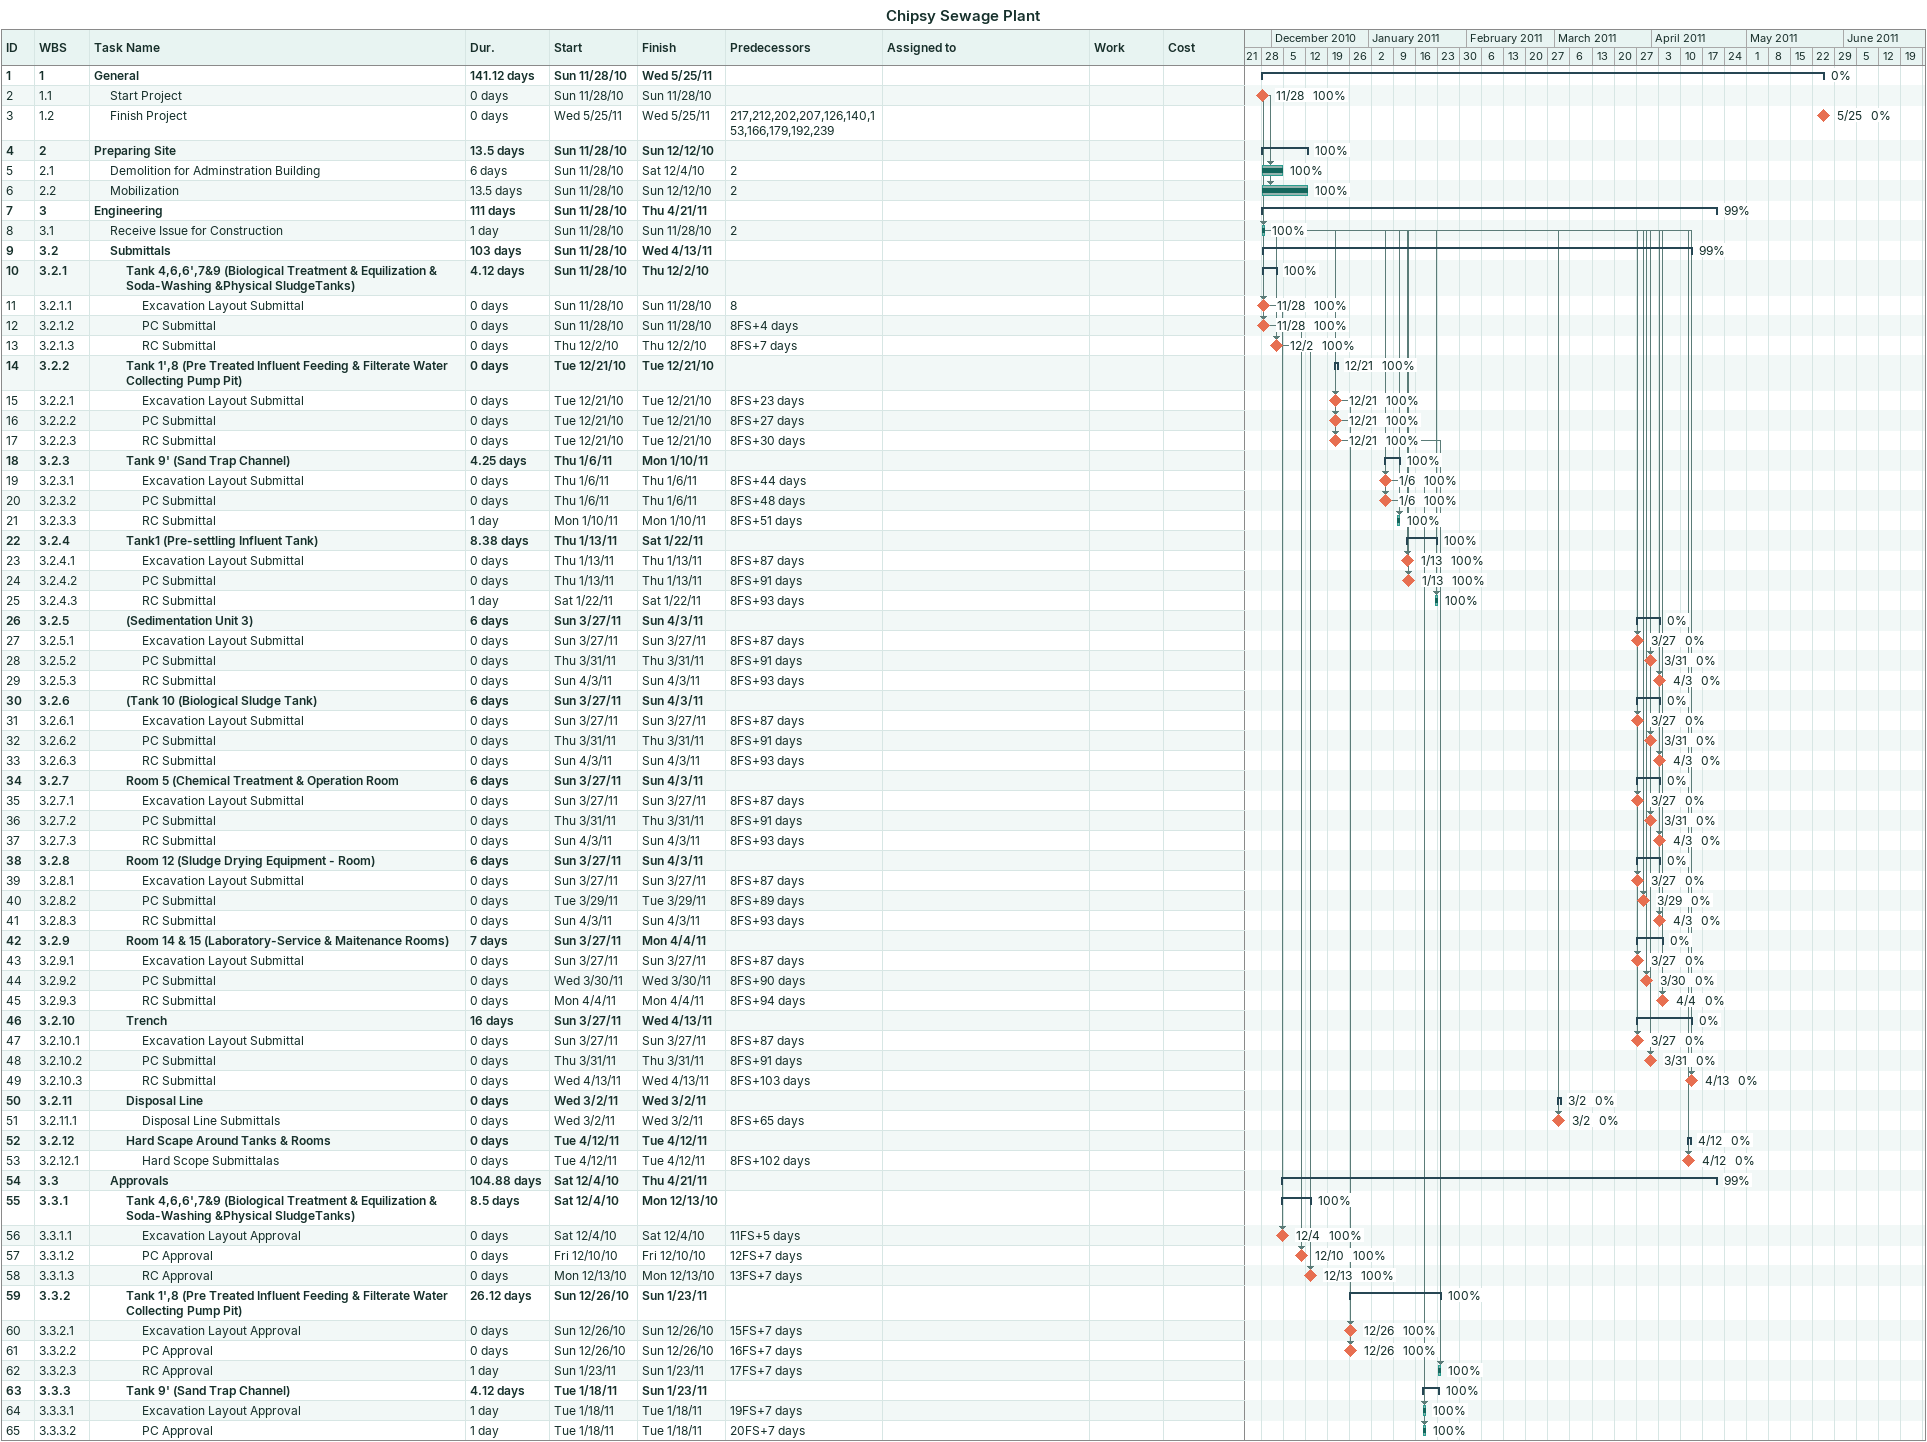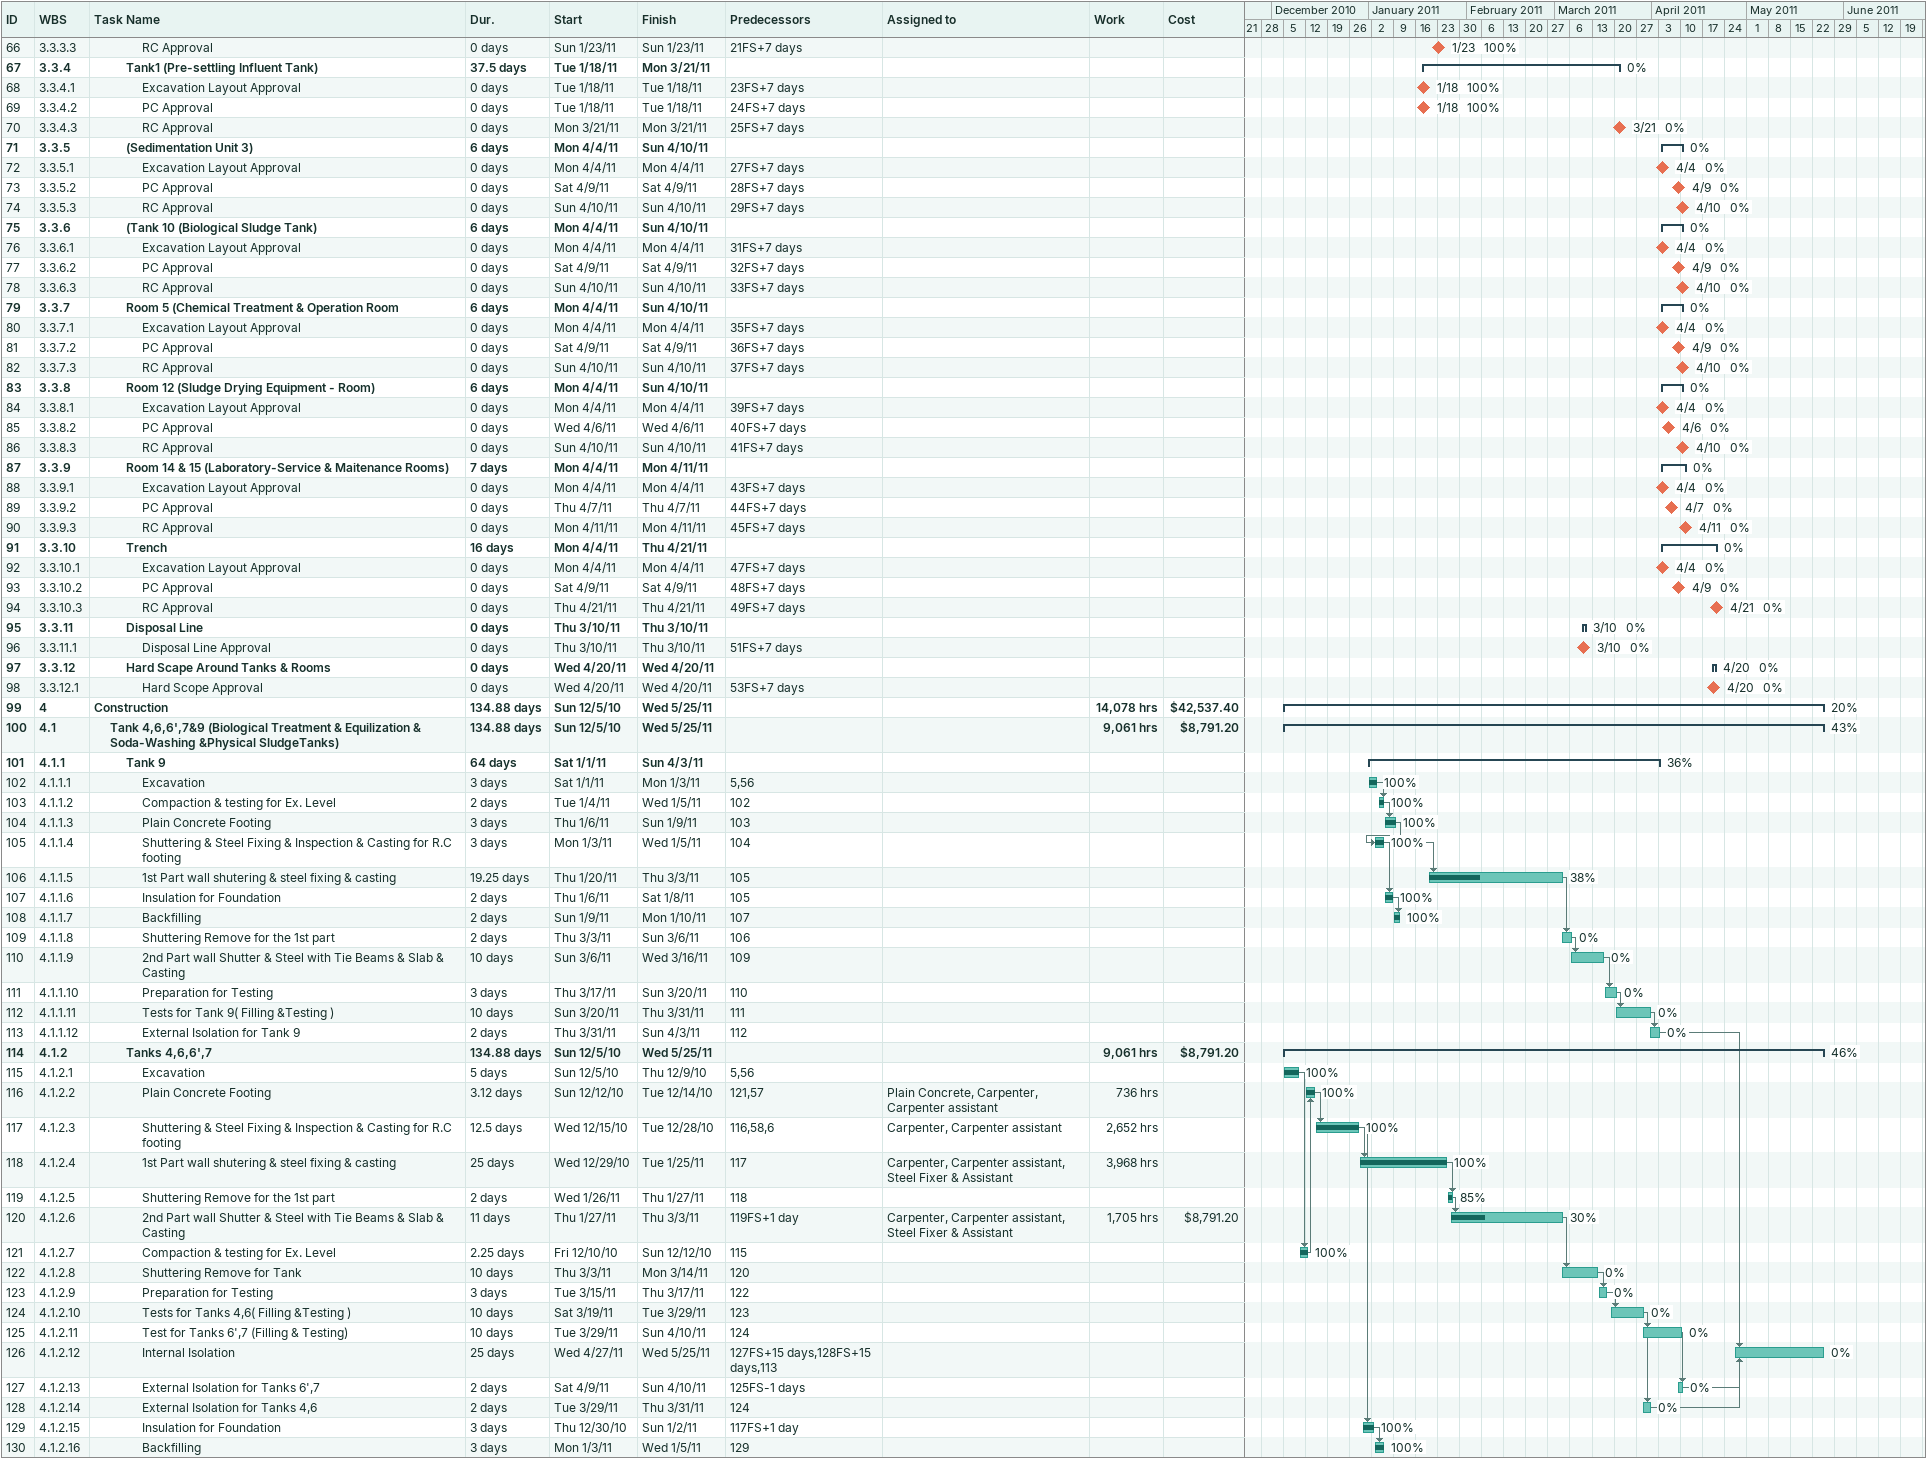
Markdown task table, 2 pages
Chipsy Sewage Plant

| ID | WBS | Task | Duration | Start | Finish | Predecessors | Resources | % complete | Work (h) | Cost ($) |
|---|---|---|---|---|---|---|---|---|---|---|
| 1 | 1 | **General** | 141.12d | 2010-11-28 | 2011-05-25 |  |  | 0 |  |  |
| 2 | 1.1 | Start Project | 0d | 2010-11-28 | 2010-11-28 |  |  | 100 |  |  |
| 3 | 1.2 | Finish Project | 0d | 2011-05-25 | 2011-05-25 | 217, 212, 202, 207, 126, 140, 153, 166, 179, 192, 239 |  | 0 |  |  |
| 4 | 2 | **Preparing Site** | 13.5d | 2010-11-28 | 2010-12-12 |  |  | 100 |  |  |
| 5 | 2.1 | Demolition for Adminstration Building | 6d | 2010-11-28 | 2010-12-04 | 2 |  | 100 |  |  |
| 6 | 2.2 | Mobilization | 13.5d | 2010-11-28 | 2010-12-12 | 2 |  | 100 |  |  |
| 7 | 3 | **Engineering** | 111d | 2010-11-28 | 2011-04-21 |  |  | 99 |  |  |
| 8 | 3.1 | Receive Issue for Construction | 1d | 2010-11-28 | 2010-11-28 | 2 |  | 100 |  |  |
| 9 | 3.2 | **Submittals** | 103d | 2010-11-28 | 2011-04-13 |  |  | 99 |  |  |
| 10 | 3.2.1 | **Tank 4,6,6',7&9 (Biological Treatment & Equilization & Soda-Washing &Physical SludgeTanks)** | 4.12d | 2010-11-28 | 2010-12-02 |  |  | 100 |  |  |
| 11 | 3.2.1.1 | Excavation Layout Submittal | 0d | 2010-11-28 | 2010-11-28 | 8 |  | 100 |  |  |
| 12 | 3.2.1.2 | PC Submittal | 0d | 2010-11-28 | 2010-11-28 | 8FS+4d |  | 100 |  |  |
| 13 | 3.2.1.3 | RC Submittal | 0d | 2010-12-02 | 2010-12-02 | 8FS+7d |  | 100 |  |  |
| 14 | 3.2.2 | **Tank 1',8 (Pre Treated Influent Feeding & Filterate Water Collecting Pump Pit)** | 0d | 2010-12-21 | 2010-12-21 |  |  | 100 |  |  |
| 15 | 3.2.2.1 | Excavation Layout Submittal | 0d | 2010-12-21 | 2010-12-21 | 8FS+23d |  | 100 |  |  |
| 16 | 3.2.2.2 | PC Submittal | 0d | 2010-12-21 | 2010-12-21 | 8FS+27d |  | 100 |  |  |
| 17 | 3.2.2.3 | RC Submittal | 0d | 2010-12-21 | 2010-12-21 | 8FS+30d |  | 100 |  |  |
| 18 | 3.2.3 | **Tank 9' (Sand Trap Channel)** | 4.25d | 2011-01-06 | 2011-01-10 |  |  | 100 |  |  |
| 19 | 3.2.3.1 | Excavation Layout Submittal | 0d | 2011-01-06 | 2011-01-06 | 8FS+44d |  | 100 |  |  |
| 20 | 3.2.3.2 | PC Submittal | 0d | 2011-01-06 | 2011-01-06 | 8FS+48d |  | 100 |  |  |
| 21 | 3.2.3.3 | RC Submittal | 1d | 2011-01-10 | 2011-01-10 | 8FS+51d |  | 100 |  |  |
| 22 | 3.2.4 | **Tank1 (Pre-settling Influent Tank)** | 8.38d | 2011-01-13 | 2011-01-22 |  |  | 100 |  |  |
| 23 | 3.2.4.1 | Excavation Layout Submittal | 0d | 2011-01-13 | 2011-01-13 | 8FS+87d |  | 100 |  |  |
| 24 | 3.2.4.2 | PC Submittal | 0d | 2011-01-13 | 2011-01-13 | 8FS+91d |  | 100 |  |  |
| 25 | 3.2.4.3 | RC Submittal | 1d | 2011-01-22 | 2011-01-22 | 8FS+93d |  | 100 |  |  |
| 26 | 3.2.5 | **(Sedimentation Unit 3)** | 6d | 2011-03-27 | 2011-04-03 |  |  | 0 |  |  |
| 27 | 3.2.5.1 | Excavation Layout Submittal | 0d | 2011-03-27 | 2011-03-27 | 8FS+87d |  | 0 |  |  |
| 28 | 3.2.5.2 | PC Submittal | 0d | 2011-03-31 | 2011-03-31 | 8FS+91d |  | 0 |  |  |
| 29 | 3.2.5.3 | RC Submittal | 0d | 2011-04-03 | 2011-04-03 | 8FS+93d |  | 0 |  |  |
| 30 | 3.2.6 | **(Tank 10 (Biological Sludge Tank)** | 6d | 2011-03-27 | 2011-04-03 |  |  | 0 |  |  |
| 31 | 3.2.6.1 | Excavation Layout Submittal | 0d | 2011-03-27 | 2011-03-27 | 8FS+87d |  | 0 |  |  |
| 32 | 3.2.6.2 | PC Submittal | 0d | 2011-03-31 | 2011-03-31 | 8FS+91d |  | 0 |  |  |
| 33 | 3.2.6.3 | RC Submittal | 0d | 2011-04-03 | 2011-04-03 | 8FS+93d |  | 0 |  |  |
| 34 | 3.2.7 | **Room 5 (Chemical Treatment & Operation Room** | 6d | 2011-03-27 | 2011-04-03 |  |  | 0 |  |  |
| 35 | 3.2.7.1 | Excavation Layout Submittal | 0d | 2011-03-27 | 2011-03-27 | 8FS+87d |  | 0 |  |  |
| 36 | 3.2.7.2 | PC Submittal | 0d | 2011-03-31 | 2011-03-31 | 8FS+91d |  | 0 |  |  |
| 37 | 3.2.7.3 | RC Submittal | 0d | 2011-04-03 | 2011-04-03 | 8FS+93d |  | 0 |  |  |
| 38 | 3.2.8 | **Room 12 (Sludge Drying Equipment - Room)** | 6d | 2011-03-27 | 2011-04-03 |  |  | 0 |  |  |
| 39 | 3.2.8.1 | Excavation Layout Submittal | 0d | 2011-03-27 | 2011-03-27 | 8FS+87d |  | 0 |  |  |
| 40 | 3.2.8.2 | PC Submittal | 0d | 2011-03-29 | 2011-03-29 | 8FS+89d |  | 0 |  |  |
| 41 | 3.2.8.3 | RC Submittal | 0d | 2011-04-03 | 2011-04-03 | 8FS+93d |  | 0 |  |  |
| 42 | 3.2.9 | **Room 14 & 15 (Laboratory-Service & Maitenance Rooms)** | 7d | 2011-03-27 | 2011-04-04 |  |  | 0 |  |  |
| 43 | 3.2.9.1 | Excavation Layout Submittal | 0d | 2011-03-27 | 2011-03-27 | 8FS+87d |  | 0 |  |  |
| 44 | 3.2.9.2 | PC Submittal | 0d | 2011-03-30 | 2011-03-30 | 8FS+90d |  | 0 |  |  |
| 45 | 3.2.9.3 | RC Submittal | 0d | 2011-04-04 | 2011-04-04 | 8FS+94d |  | 0 |  |  |
| 46 | 3.2.10 | **Trench** | 16d | 2011-03-27 | 2011-04-13 |  |  | 0 |  |  |
| 47 | 3.2.10.1 | Excavation Layout Submittal | 0d | 2011-03-27 | 2011-03-27 | 8FS+87d |  | 0 |  |  |
| 48 | 3.2.10.2 | PC Submittal | 0d | 2011-03-31 | 2011-03-31 | 8FS+91d |  | 0 |  |  |
| 49 | 3.2.10.3 | RC Submittal | 0d | 2011-04-13 | 2011-04-13 | 8FS+103d |  | 0 |  |  |
| 50 | 3.2.11 | **Disposal Line** | 0d | 2011-03-02 | 2011-03-02 |  |  | 0 |  |  |
| 51 | 3.2.11.1 | Disposal Line Submittals | 0d | 2011-03-02 | 2011-03-02 | 8FS+65d |  | 0 |  |  |
| 52 | 3.2.12 | **Hard Scape Around Tanks & Rooms** | 0d | 2011-04-12 | 2011-04-12 |  |  | 0 |  |  |
| 53 | 3.2.12.1 | Hard Scope Submittalas | 0d | 2011-04-12 | 2011-04-12 | 8FS+102d |  | 0 |  |  |
| 54 | 3.3 | **Approvals** | 104.88d | 2010-12-04 | 2011-04-21 |  |  | 99 |  |  |
| 55 | 3.3.1 | **Tank 4,6,6',7&9 (Biological Treatment & Equilization & Soda-Washing &Physical SludgeTanks)** | 8.5d | 2010-12-04 | 2010-12-13 |  |  | 100 |  |  |
| 56 | 3.3.1.1 | Excavation Layout Approval | 0d | 2010-12-04 | 2010-12-04 | 11FS+5d |  | 100 |  |  |
| 57 | 3.3.1.2 | PC Approval | 0d | 2010-12-10 | 2010-12-10 | 12FS+7d |  | 100 |  |  |
| 58 | 3.3.1.3 | RC Approval | 0d | 2010-12-13 | 2010-12-13 | 13FS+7d |  | 100 |  |  |
| 59 | 3.3.2 | **Tank 1',8 (Pre Treated Influent Feeding & Filterate Water Collecting Pump Pit)** | 26.12d | 2010-12-26 | 2011-01-23 |  |  | 100 |  |  |
| 60 | 3.3.2.1 | Excavation Layout Approval | 0d | 2010-12-26 | 2010-12-26 | 15FS+7d |  | 100 |  |  |
| 61 | 3.3.2.2 | PC Approval | 0d | 2010-12-26 | 2010-12-26 | 16FS+7d |  | 100 |  |  |
| 62 | 3.3.2.3 | RC Approval | 1d | 2011-01-23 | 2011-01-23 | 17FS+7d |  | 100 |  |  |
| 63 | 3.3.3 | **Tank 9' (Sand Trap Channel)** | 4.12d | 2011-01-18 | 2011-01-23 |  |  | 100 |  |  |
| 64 | 3.3.3.1 | Excavation Layout Approval | 1d | 2011-01-18 | 2011-01-18 | 19FS+7d |  | 100 |  |  |
| 65 | 3.3.3.2 | PC Approval | 1d | 2011-01-18 | 2011-01-18 | 20FS+7d |  | 100 |  |  |
| 66 | 3.3.3.3 | RC Approval | 0d | 2011-01-23 | 2011-01-23 | 21FS+7d |  | 100 |  |  |
| 67 | 3.3.4 | **Tank1 (Pre-settling Influent Tank)** | 37.5d | 2011-01-18 | 2011-03-21 |  |  | 0 |  |  |
| 68 | 3.3.4.1 | Excavation Layout Approval | 0d | 2011-01-18 | 2011-01-18 | 23FS+7d |  | 100 |  |  |
| 69 | 3.3.4.2 | PC Approval | 0d | 2011-01-18 | 2011-01-18 | 24FS+7d |  | 100 |  |  |
| 70 | 3.3.4.3 | RC Approval | 0d | 2011-03-21 | 2011-03-21 | 25FS+7d |  | 0 |  |  |
| 71 | 3.3.5 | **(Sedimentation Unit 3)** | 6d | 2011-04-04 | 2011-04-10 |  |  | 0 |  |  |
| 72 | 3.3.5.1 | Excavation Layout Approval | 0d | 2011-04-04 | 2011-04-04 | 27FS+7d |  | 0 |  |  |
| 73 | 3.3.5.2 | PC Approval | 0d | 2011-04-09 | 2011-04-09 | 28FS+7d |  | 0 |  |  |
| 74 | 3.3.5.3 | RC Approval | 0d | 2011-04-10 | 2011-04-10 | 29FS+7d |  | 0 |  |  |
| 75 | 3.3.6 | **(Tank 10 (Biological Sludge Tank)** | 6d | 2011-04-04 | 2011-04-10 |  |  | 0 |  |  |
| 76 | 3.3.6.1 | Excavation Layout Approval | 0d | 2011-04-04 | 2011-04-04 | 31FS+7d |  | 0 |  |  |
| 77 | 3.3.6.2 | PC Approval | 0d | 2011-04-09 | 2011-04-09 | 32FS+7d |  | 0 |  |  |
| 78 | 3.3.6.3 | RC Approval | 0d | 2011-04-10 | 2011-04-10 | 33FS+7d |  | 0 |  |  |
| 79 | 3.3.7 | **Room 5 (Chemical Treatment & Operation Room** | 6d | 2011-04-04 | 2011-04-10 |  |  | 0 |  |  |
| 80 | 3.3.7.1 | Excavation Layout Approval | 0d | 2011-04-04 | 2011-04-04 | 35FS+7d |  | 0 |  |  |
| 81 | 3.3.7.2 | PC Approval | 0d | 2011-04-09 | 2011-04-09 | 36FS+7d |  | 0 |  |  |
| 82 | 3.3.7.3 | RC Approval | 0d | 2011-04-10 | 2011-04-10 | 37FS+7d |  | 0 |  |  |
| 83 | 3.3.8 | **Room 12 (Sludge Drying Equipment - Room)** | 6d | 2011-04-04 | 2011-04-10 |  |  | 0 |  |  |
| 84 | 3.3.8.1 | Excavation Layout Approval | 0d | 2011-04-04 | 2011-04-04 | 39FS+7d |  | 0 |  |  |
| 85 | 3.3.8.2 | PC Approval | 0d | 2011-04-06 | 2011-04-06 | 40FS+7d |  | 0 |  |  |
| 86 | 3.3.8.3 | RC Approval | 0d | 2011-04-10 | 2011-04-10 | 41FS+7d |  | 0 |  |  |
| 87 | 3.3.9 | **Room 14 & 15 (Laboratory-Service & Maitenance Rooms)** | 7d | 2011-04-04 | 2011-04-11 |  |  | 0 |  |  |
| 88 | 3.3.9.1 | Excavation Layout Approval | 0d | 2011-04-04 | 2011-04-04 | 43FS+7d |  | 0 |  |  |
| 89 | 3.3.9.2 | PC Approval | 0d | 2011-04-07 | 2011-04-07 | 44FS+7d |  | 0 |  |  |
| 90 | 3.3.9.3 | RC Approval | 0d | 2011-04-11 | 2011-04-11 | 45FS+7d |  | 0 |  |  |
| 91 | 3.3.10 | **Trench** | 16d | 2011-04-04 | 2011-04-21 |  |  | 0 |  |  |
| 92 | 3.3.10.1 | Excavation Layout Approval | 0d | 2011-04-04 | 2011-04-04 | 47FS+7d |  | 0 |  |  |
| 93 | 3.3.10.2 | PC Approval | 0d | 2011-04-09 | 2011-04-09 | 48FS+7d |  | 0 |  |  |
| 94 | 3.3.10.3 | RC Approval | 0d | 2011-04-21 | 2011-04-21 | 49FS+7d |  | 0 |  |  |
| 95 | 3.3.11 | **Disposal Line** | 0d | 2011-03-10 | 2011-03-10 |  |  | 0 |  |  |
| 96 | 3.3.11.1 | Disposal Line Approval | 0d | 2011-03-10 | 2011-03-10 | 51FS+7d |  | 0 |  |  |
| 97 | 3.3.12 | **Hard Scape Around Tanks & Rooms** | 0d | 2011-04-20 | 2011-04-20 |  |  | 0 |  |  |
| 98 | 3.3.12.1 | Hard Scope Approval | 0d | 2011-04-20 | 2011-04-20 | 53FS+7d |  | 0 |  |  |
| 99 | 4 | **Construction** | 134.88d | 2010-12-05 | 2011-05-25 |  |  | 20 | 14078 | 42537.40 |
| 100 | 4.1 | **Tank 4,6,6',7&9 (Biological Treatment & Equilization & Soda-Washing &Physical SludgeTanks)** | 134.88d | 2010-12-05 | 2011-05-25 |  |  | 43 | 9061 | 8791.20 |
| 101 | 4.1.1 | **Tank 9** | 64d | 2011-01-01 | 2011-04-03 |  |  | 36 |  |  |
| 102 | 4.1.1.1 | Excavation | 3d | 2011-01-01 | 2011-01-03 | 5, 56 |  | 100 |  |  |
| 103 | 4.1.1.2 | Compaction & testing for Ex. Level | 2d | 2011-01-04 | 2011-01-05 | 102 |  | 100 |  |  |
| 104 | 4.1.1.3 | Plain Concrete Footing | 3d | 2011-01-06 | 2011-01-09 | 103 |  | 100 |  |  |
| 105 | 4.1.1.4 | Shuttering & Steel Fixing & Inspection & Casting for R.C footing | 3d | 2011-01-03 | 2011-01-05 | 104 |  | 100 |  |  |
| 106 | 4.1.1.5 | 1st Part wall shutering & steel fixing & casting | 19.25d | 2011-01-20 | 2011-03-03 | 105 |  | 38 |  |  |
| 107 | 4.1.1.6 | Insulation for Foundation | 2d | 2011-01-06 | 2011-01-08 | 105 |  | 100 |  |  |
| 108 | 4.1.1.7 | Backfilling | 2d | 2011-01-09 | 2011-01-10 | 107 |  | 100 |  |  |
| 109 | 4.1.1.8 | Shuttering Remove for the 1st part | 2d | 2011-03-03 | 2011-03-06 | 106 |  | 0 |  |  |
| 110 | 4.1.1.9 | 2nd Part wall Shutter & Steel with Tie Beams & Slab & Casting | 10d | 2011-03-06 | 2011-03-16 | 109 |  | 0 |  |  |
| 111 | 4.1.1.10 | Preparation for Testing | 3d | 2011-03-17 | 2011-03-20 | 110 |  | 0 |  |  |
| 112 | 4.1.1.11 | Tests for Tank 9( Filling &Testing ) | 10d | 2011-03-20 | 2011-03-31 | 111 |  | 0 |  |  |
| 113 | 4.1.1.12 | External Isolation for Tank 9 | 2d | 2011-03-31 | 2011-04-03 | 112 |  | 0 |  |  |
| 114 | 4.1.2 | **Tanks 4,6,6',7** | 134.88d | 2010-12-05 | 2011-05-25 |  |  | 46 | 9061 | 8791.20 |
| 115 | 4.1.2.1 | Excavation | 5d | 2010-12-05 | 2010-12-09 | 5, 56 |  | 100 |  |  |
| 116 | 4.1.2.2 | Plain Concrete Footing | 3.12d | 2010-12-12 | 2010-12-14 | 121, 57 | Plain Concrete, Carpenter, Carpenter assistant | 100 | 736 |  |
| 117 | 4.1.2.3 | Shuttering & Steel Fixing & Inspection & Casting for R.C footing | 12.5d | 2010-12-15 | 2010-12-28 | 116, 58, 6 | Carpenter, Carpenter assistant | 100 | 2652 |  |
| 118 | 4.1.2.4 | 1st Part wall shutering & steel fixing & casting | 25d | 2010-12-29 | 2011-01-25 | 117 | Carpenter, Carpenter assistant, Steel Fixer & Assistant | 100 | 3968 |  |
| 119 | 4.1.2.5 | Shuttering Remove for the 1st part | 2d | 2011-01-26 | 2011-01-27 | 118 |  | 85 |  |  |
| 120 | 4.1.2.6 | 2nd Part wall Shutter & Steel with Tie Beams & Slab & Casting | 11d | 2011-01-27 | 2011-03-03 | 119FS+1d | Carpenter, Carpenter assistant, Steel Fixer & Assistant | 30 | 1705 | 8791.20 |
| 121 | 4.1.2.7 | Compaction & testing for Ex. Level | 2.25d | 2010-12-10 | 2010-12-12 | 115 |  | 100 |  |  |
| 122 | 4.1.2.8 | Shuttering Remove for Tank | 10d | 2011-03-03 | 2011-03-14 | 120 |  | 0 |  |  |
| 123 | 4.1.2.9 | Preparation for Testing | 3d | 2011-03-15 | 2011-03-17 | 122 |  | 0 |  |  |
| 124 | 4.1.2.10 | Tests for Tanks 4,6( Filling &Testing ) | 10d | 2011-03-19 | 2011-03-29 | 123 |  | 0 |  |  |
| 125 | 4.1.2.11 | Test for Tanks 6',7 (Filling & Testing) | 10d | 2011-03-29 | 2011-04-10 | 124 |  | 0 |  |  |
| 126 | 4.1.2.12 | Internal Isolation | 25d | 2011-04-27 | 2011-05-25 | 127FS+15d, 128FS+15d, 113 |  | 0 |  |  |
| 127 | 4.1.2.13 | External Isolation for Tanks 6',7 | 2d | 2011-04-09 | 2011-04-10 | 125FS-1d |  | 0 |  |  |
| 128 | 4.1.2.14 | External Isolation for Tanks 4,6 | 2d | 2011-03-29 | 2011-03-31 | 124 |  | 0 |  |  |
| 129 | 4.1.2.15 | Insulation for Foundation | 3d | 2010-12-30 | 2011-01-02 | 117FS+1d |  | 100 |  |  |
| 130 | 4.1.2.16 | Backfilling | 3d | 2011-01-03 | 2011-01-05 | 129 |  | 100 |  |  |
